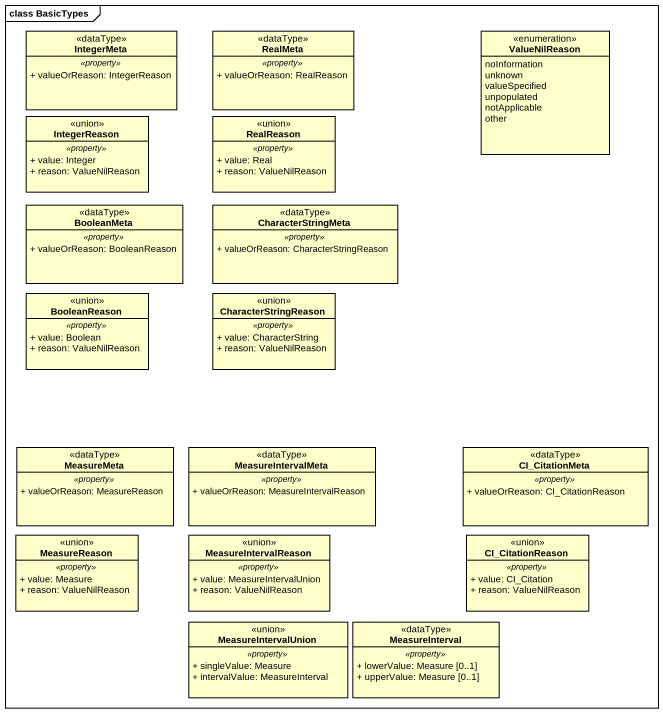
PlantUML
@startuml
mainframe class BasicTypes
hide circle
hide empty members
skinparam classAttributeIconSize 0
class IntegerMeta <<dataType>> {
  .. <<property>> ..
  + valueOrReason: IntegerReason
}
class RealMeta <<dataType>> {
  .. <<property>> ..
  + valueOrReason: RealReason
}
enum ValueNilReason {
  noInformation
  unknown
  valueSpecified
  unpopulated
  notApplicable
  other
}
class IntegerReason <<union>> {
  .. <<property>> ..
  + value: Integer
  + reason: ValueNilReason
}
class RealReason <<union>> {
  .. <<property>> ..
  + value: Real
  + reason: ValueNilReason
}
class BooleanMeta <<dataType>> {
  .. <<property>> ..
  + valueOrReason: BooleanReason
}
class CharacterStringMeta <<dataType>> {
  .. <<property>> ..
  + valueOrReason: CharacterStringReason
}
class BooleanReason <<union>> {
  .. <<property>> ..
  + value: Boolean
  + reason: ValueNilReason
}
class CharacterStringReason <<union>> {
  .. <<property>> ..
  + value: CharacterString
  + reason: ValueNilReason
}
class MeasureMeta <<dataType>> {
  .. <<property>> ..
  + valueOrReason: MeasureReason
}
class MeasureIntervalMeta <<dataType>> {
  .. <<property>> ..
  + valueOrReason: MeasureIntervalReason
}
class CI_CitationMeta <<dataType>> {
  .. <<property>> ..
  + valueOrReason: CI_CitationReason
}
class MeasureReason <<union>> {
  .. <<property>> ..
  + value: Measure
  + reason: ValueNilReason
}
class MeasureIntervalReason <<union>> {
  .. <<property>> ..
  + value: MeasureIntervalUnion
  + reason: ValueNilReason
}
class CI_CitationReason <<union>> {
  .. <<property>> ..
  + value: CI_Citation
  + reason: ValueNilReason
}
class MeasureIntervalUnion <<union>> {
  .. <<property>> ..
  + singleValue: Measure
  + intervalValue: MeasureInterval
}
class MeasureInterval <<dataType>> {
  .. <<property>> ..
  + lowerValue: Measure [0..1]
  + upperValue: Measure [0..1]
}
@enduml
